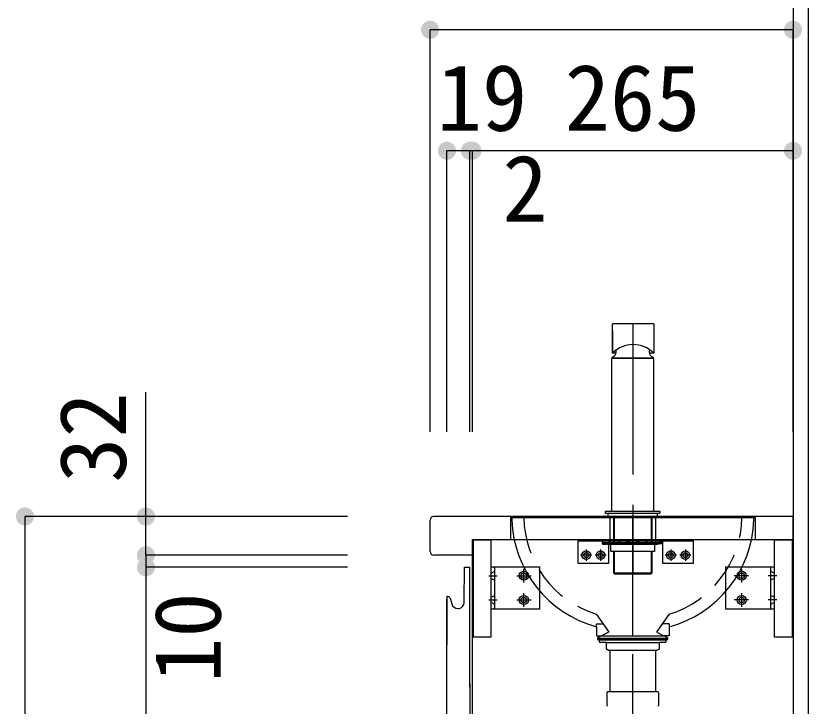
# Model space of a CAD drawing. Units: millimetres on the paper. Extents: x -205 to 195, y -144 to 136.
# Drawn here: x -9.64 to 16.56, y -17.36 to 5.47 of the extents above; entities that cross this region are included whole.
import ezdxf
from ezdxf.enums import TextEntityAlignment as Align

# ---------------------------------------------------------------- set-up
doc = ezdxf.new("R2010")
doc.units = ezdxf.units.MM
for name, pattern in [('CHAIN1', [8, 5, -1, 1, -1]), ('DASHED1', [1.8, 1.2, -0.6]), ('DASHED2', [3, 2, -1])]:
    doc.linetypes.add(name, pattern=pattern)
for name, color, linetype in [('0-0_①\u3000中', 7, 'Continuous'), ('0-1_①\u3000細', 4, 'Continuous'), ('0-2_①\u3000太', 6, 'Continuous')]:
    doc.layers.add(name, color=color, linetype=linetype)
doc.styles.add('ＭＳ ゴシック', font='')
doc.styles.get('ＭＳ ゴシック').set_extended_font_data('MS Gothic')

msp = doc.modelspace()

# ---------------------------------------------------------------- hatches: boundary and pattern name
at = {"layer": '0-1_①\u3000細'}
for points in [[(4.358, 5.004, 1), (3.758, 5.004, 1)], [(16.358, 5.004, 1), (15.758, 5.004, 1)], [(4.918, 1.004, 1), (4.318, 1.004, 1)], [(5.678, 1.004, 1), (5.078, 1.004, 1)], [(5.678, 1.004, 1), (5.078, 1.004, 1)], [(5.758, 1.004, 1), (5.158, 1.004, 1)], [(5.758, 1.004, 1), (5.158, 1.004, 1)], [(16.358, 1.004, 1), (15.758, 1.004, 1)], [(-9.036, -11.092, 1), (-9.636, -11.092, 1)], [(-5.036, -11.092, 1), (-5.636, -11.092, 1)], [(-5.036, -12.372, 1), (-5.636, -12.372, 1)], [(-5.036, -12.372, 1), (-5.636, -12.372, 1)], [(-5.036, -12.772, 1), (-5.636, -12.772, 1)], [(-5.036, -12.772, 1), (-5.636, -12.772, 1)]]:
    msp.add_hatch(color=132, dxfattribs=at).paths.add_polyline_path(points)

# ---------------------------------------------------------------- linework, layer by layer
at = {"layer": '0-0_①\u3000中'}
for p, q in [((4.058, -12.252), (4.058, -11.212)), ((16.058, -11.092), (4.178, -11.092)), ((5.458, -12.38), (5.458, -11.852)), ((5.458, -40.292), (5.458, -11.852)), ((5.458, -12.38), (5.458, -11.852)), ((5.458, -12.38), (5.458, -11.852)), ((5.458, -12.38), (5.458, -11.852)), ((5.458, -11.852), (5.458, -12.372)), ((6.078, -15.072), (6.078, -11.872)), ((16.038, -15.072), (16.038, -11.872)), ((5.458, -12.372), (4.178, -12.372)), ((5.19, -13.918), (5.194, -12.772)), ((5.194, -12.772), (5.36, -12.772)), ((5.378, -12.804), (5.36, -12.772)), ((5.378, -16.732), (5.378, -12.804)), ((4.618, -13.732), (4.651, -13.737)), ((4.618, -13.732), (4.618, -15.337)), ((4.618, -40.112), (4.618, -13.824)), ((5.478, -15.072), (6.078, -15.072)), ((15.438, -15.072), (16.038, -15.072)), ((5.378, -16.629), (5.378, -40.172))]:
    msp.add_line(p, q, dxfattribs=at)
for points in [[(5.458, -11.852), (16.058, -11.852), (16.058, -11.092)], [(5.458, -11.852), (16.058, -11.852), (16.058, -42.952), (5.658, -42.952)], [(6.078, -11.872), (5.478, -11.872), (5.478, -15.072)], [(16.038, -11.872), (15.438, -11.872), (15.438, -15.072)], [(4.728, -13.802), (4.732, -13.814), (4.735, -13.827), (4.777, -13.983)]]:
    msp.add_lwpolyline(points, dxfattribs=at)
for centre, radius, start, end in [((4.178, -11.212), 0.12, 90, 180), ((4.178, -12.252), 0.12, 180, 270), ((4.643, -13.825), 0.088, 15, 85), ((4.974, -13.931), 0.204, 195, 269.9599), ((4.974, -13.919), 0.216, 269.9599, 0.0122)]:
    msp.add_arc(centre, radius, start, end, dxfattribs=at)
at = {"layer": '0-1_①\u3000細'}
for p, q in [((16.058, 42.908), (16.058, -43.092)), ((16.558, 42.908), (16.558, -43.092)), ((4.058, -8.292), (4.058, 5.004)), ((16.058, 5.004), (4.058, 5.004)), ((16.058, -8.292), (16.058, 5.004)), ((4.618, -8.292), (4.618, 1.004)), ((7.278, 1.004), (4.618, 1.004)), ((5.378, -8.292), (5.378, 1.004)), ((7.951, 1.004), (5.378, 1.004)), ((5.378, -8.292), (5.378, 1.004)), ((5.458, -8.292), (5.458, 1.004)), ((5.458, -8.292), (5.458, 1.004)), ((16.058, 1.004), (5.458, 1.004)), ((16.058, -8.292), (16.058, 1.004)), ((-5.336, -12.372), (-5.336, -6.977)), ((1.329, -11.092), (-9.336, -11.092)), ((-9.336, -11.092), (-9.336, -43.092)), ((1.329, -11.092), (-5.336, -11.092)), ((9.958, -11.912), (8.958, -11.912)), ((12.758, -11.912), (11.758, -11.912)), ((1.329, -12.372), (-5.336, -12.372)), ((-5.336, -12.372), (-5.336, -16.594)), ((1.329, -12.372), (-5.336, -12.372)), ((1.329, -12.772), (-5.336, -12.772)), ((1.329, -12.772), (-5.336, -12.772)), ((-5.336, -12.772), (-5.336, -40.172)), ((6.078, -12.752), (7.678, -12.752)), ((6.078, -14.152), (6.078, -12.752)), ((6.198, -14.152), (6.198, -12.752)), ((7.678, -12.752), (7.678, -14.152)), ((13.838, -12.752), (15.438, -12.752)), ((13.838, -14.152), (13.838, -12.752)), ((15.318, -12.752), (15.318, -14.152)), ((15.438, -12.752), (15.438, -14.152)), ((7.678, -14.152), (6.078, -14.152)), ((15.438, -14.152), (13.838, -14.152))]:
    msp.add_line(p, q, dxfattribs=at)
at = {"layer": '0-1_①\u3000細', "linetype": 'CHAIN1'}
for p, q in [((9.218, -12.188), (9.218, -12.555)), ((9.698, -12.188), (9.698, -12.555)), ((12.018, -12.188), (12.018, -12.555)), ((12.498, -12.188), (12.498, -12.555)), ((9.402, -12.372), (9.034, -12.372)), ((9.882, -12.372), (9.514, -12.372)), ((12.202, -12.372), (11.834, -12.372)), ((12.682, -12.372), (12.314, -12.372)), ((7.158, -13.278), (7.158, -12.825)), ((14.358, -12.825), (14.358, -13.278)), ((5.998, -13.052), (6.278, -13.052)), ((6.931, -13.052), (7.401, -13.052)), ((14.585, -13.052), (14.115, -13.052)), ((15.518, -13.052), (15.238, -13.052)), ((5.998, -13.852), (6.278, -13.852)), ((6.931, -13.852), (7.401, -13.852)), ((7.158, -14.078), (7.158, -13.625)), ((14.585, -13.852), (14.115, -13.852)), ((14.358, -13.625), (14.358, -14.078)), ((15.518, -13.852), (15.238, -13.852))]:
    msp.add_line(p, q, dxfattribs=at)
at = {"layer": '0-1_①\u3000細', "linetype": 'DASHED2'}
for p, q in [((6.078, -12.962), (6.198, -12.902)), ((15.318, -12.902), (15.438, -12.962)), ((6.078, -13.142), (6.198, -13.202)), ((15.438, -13.142), (15.318, -13.201)), ((6.078, -13.762), (6.198, -13.702)), ((15.438, -13.762), (15.318, -13.702)), ((6.198, -14.002), (6.078, -13.942)), ((15.438, -13.942), (15.318, -14.002))]:
    msp.add_line(p, q, dxfattribs=at)
at = {"layer": '0-1_①\u3000細'}
for points in [[(8.958, -11.852), (9.958, -11.852), (9.958, -12.652), (8.958, -12.652)], [(11.758, -11.852), (12.758, -11.852), (12.758, -12.652), (11.758, -12.652)]]:
    msp.add_lwpolyline(points, close=True, dxfattribs=at)
for centre, radius in [((9.218, -12.372), 0.14), ((9.218, -12.372), 0.08), ((9.698, -12.372), 0.14), ((9.698, -12.372), 0.08), ((12.018, -12.372), 0.14), ((12.018, -12.372), 0.08), ((12.498, -12.372), 0.14), ((12.498, -12.372), 0.08), ((7.158, -13.052), 0.15), ((7.158, -13.052), 0.09), ((14.358, -13.052), 0.15), ((14.358, -13.052), 0.09), ((7.158, -13.852), 0.15), ((7.158, -13.852), 0.09), ((14.358, -13.852), 0.15), ((14.358, -13.852), 0.09)]:
    msp.add_circle(centre, radius, dxfattribs=at)
at = {"layer": '0-2_①\u3000太'}
for p, q in [((10.11, -4.708), (11.434, -4.708)), ((10.086, -5.692), (10.086, -4.732)), ((10.086, -4.956), (10.086, -5.672)), ((11.458, -4.732), (11.458, -5.692)), ((10.203, -5.692), (10.086, -5.692)), ((10.206, -5.664), (10.206, -5.59)), ((11.31, -5.664), (11.31, -5.571)), ((11.458, -5.692), (11.313, -5.692)), ((10.058, -5.88), (10.058, -10.912)), ((10.078, -5.86), (10.078, -5.837)), ((10.078, -5.86), (11.438, -5.86)), ((11.438, -5.86), (10.078, -5.86)), ((10.108, -5.812), (10.091, -5.818)), ((11.425, -5.818), (11.408, -5.812)), ((11.438, -5.837), (11.438, -5.86)), ((11.458, -10.912), (11.458, -5.88)), ((9.87, -10.912), (9.858, -10.924)), ((9.858, -10.98), (9.858, -10.924)), ((9.858, -10.98), (9.87, -10.992)), ((9.87, -10.912), (11.646, -10.912)), ((11.646, -10.992), (9.87, -10.992)), ((10.058, -10.912), (11.458, -10.912)), ((11.568, -10.992), (11.568, -11.092)), ((11.658, -10.924), (11.646, -10.912)), ((11.646, -10.992), (11.658, -10.98)), ((11.658, -10.924), (11.658, -10.98)), ((6.798, -11.124), (6.759, -11.163)), ((6.798, -11.124), (14.737, -11.124)), ((9.998, -11.092), (9.998, -11.94)), ((10.118, -11.092), (10.118, -11.94)), ((10.151, -11.94), (10.151, -11.092)), ((11.366, -11.092), (11.366, -11.94)), ((11.398, -11.94), (11.398, -11.092)), ((11.518, -11.94), (11.518, -11.092)), ((14.737, -11.124), (14.768, -11.155)), ((14.737, -11.124), (14.768, -11.155)), ((9.758, -11.892), (9.758, -11.952)), ((9.758, -11.892), (11.758, -11.892)), ((9.758, -11.952), (11.758, -11.952)), ((9.758, -12.012), (9.758, -11.972)), ((9.858, -11.972), (9.758, -11.972)), ((9.758, -12.012), (9.858, -12.012)), ((9.968, -11.972), (10.108, -11.972)), ((9.968, -12.012), (10.108, -12.012)), ((11.478, -12.012), (10.038, -12.012)), ((10.038, -12.252), (10.038, -12.012)), ((10.108, -12.012), (11.408, -12.012)), ((10.118, -11.952), (11.644, -11.952)), ((10.211, -11.972), (10.181, -11.972)), ((10.181, -12.012), (10.211, -12.012)), ((10.459, -11.972), (10.407, -11.972)), ((10.407, -12.012), (10.459, -12.012)), ((10.728, -12.012), (10.758, -12.012)), ((10.758, -12.012), (10.788, -12.012)), ((11.109, -11.972), (11.057, -11.972)), ((11.057, -12.012), (11.109, -12.012)), ((11.335, -11.972), (11.305, -11.972)), ((11.305, -12.012), (11.335, -12.012)), ((11.408, -11.972), (11.548, -11.972)), ((11.408, -12.012), (11.548, -12.012)), ((11.478, -12.012), (11.478, -12.252)), ((11.758, -11.952), (11.644, -11.952)), ((11.758, -11.992), (11.652, -11.992)), ((11.758, -11.952), (11.758, -11.892)), ((11.758, -11.992), (11.758, -11.952)), ((11.478, -12.252), (10.038, -12.252)), ((10.118, -12.252), (10.118, -12.952)), ((11.366, -12.252), (11.366, -12.984)), ((11.398, -12.952), (11.398, -12.252)), ((10.151, -12.984), (10.118, -12.952)), ((10.118, -12.952), (11.398, -12.952)), ((10.158, -12.992), (10.214, -12.992)), ((10.214, -12.992), (11.358, -12.992)), ((11.366, -12.984), (11.358, -12.992)), ((11.398, -12.952), (11.366, -12.984)), ((10.324, -13.783), (10.324, -13.783)), ((9.558, -14.74), (9.558, -15.044)), ((11.958, -14.743), (11.958, -15.044)), ((9.558, -15.044), (11.784, -15.044)), ((9.716, -15.044), (9.598, -15.115)), ((9.598, -15.115), (10.758, -15.115)), ((9.658, -15.235), (9.658, -15.175)), ((9.658, -15.175), (10.758, -15.175)), ((9.678, -15.155), (10.758, -15.155)), ((9.678, -15.175), (9.678, -15.155)), ((10.758, -15.175), (9.678, -15.175)), ((10.758, -15.115), (11.918, -15.115)), ((10.758, -15.155), (11.918, -15.155)), ((10.758, -15.175), (11.858, -15.175)), ((11.958, -15.044), (11.784, -15.044)), ((11.918, -15.115), (11.8, -15.044)), ((11.858, -15.175), (11.858, -15.235)), ((11.918, -15.155), (11.918, -15.115)), ((9.888, -15.255), (9.678, -15.255)), ((9.888, -15.48), (9.888, -15.255)), ((9.888, -15.255), (10.225, -15.255)), ((10.225, -15.255), (10.424, -15.255)), ((10.424, -15.255), (10.758, -15.255)), ((11.291, -15.255), (11.628, -15.255)), ((9.948, -15.515), (9.888, -15.48)), ((9.948, -15.515), (9.993, -15.515)), ((9.993, -15.515), (10.12, -15.515)), ((9.998, -15.515), (9.998, -16.765)), ((10.758, -15.515), (10.886, -15.515)), ((10.886, -15.515), (11.396, -15.515)), ((11.401, -15.515), (11.529, -15.515)), ((11.518, -16.765), (11.518, -15.515)), ((11.523, -15.515), (11.568, -15.515)), ((9.898, -16.919), (9.898, -17.332)), ((9.927, -16.885), (11.589, -16.885)), ((9.998, -16.765), (9.998, -16.885)), ((11.518, -16.885), (11.518, -16.765)), ((11.618, -17.332), (11.618, -16.919))]:
    msp.add_line(p, q, dxfattribs=at)
at = {"layer": '0-2_①\u3000太', "linetype": 'CHAIN1'}
for p, q in [((10.758, -4.708), (10.758, -11.092)), ((10.758, -15.044), (10.758, -11.092)), ((10.758, -11.092), (10.758, -12.992)), ((10.758, -20.641), (10.758, -15.044))]:
    msp.add_line(p, q, dxfattribs=at)
at = {"layer": '0-2_①\u3000太', "linetype": 'DASHED2'}
for p, q in [((6.719, -11.124), (6.719, -11.852)), ((6.798, -11.124), (6.719, -11.124)), ((14.737, -11.124), (14.808, -11.124)), ((14.808, -11.124), (14.808, -11.852))]:
    msp.add_line(p, q, dxfattribs=at)
at = {"layer": '0-2_①\u3000太', "linetype": 'DASHED1'}
for p, q in [((11.947, -14.339), (11.558, -14.895)), ((9.558, -14.644), (9.782, -14.644)), ((9.558, -14.745), (9.558, -14.644)), ((11.958, -14.644), (11.734, -14.644)), ((11.958, -14.644), (11.958, -14.743)), ((9.958, -14.913), (9.733, -15.044)), ((11.558, -14.895), (11.558, -14.913)), ((11.558, -14.913), (11.784, -15.044))]:
    msp.add_line(p, q, dxfattribs=at)
at = {"layer": '0-2_①\u3000太'}
for points in [[(11.568, -11.092), (9.948, -11.092), (9.948, -10.992)], [(9.758, -11.972), (9.758, -11.952), (10.118, -11.952)], [(10.788, -11.972), (10.758, -11.972), (10.728, -11.972)], [(10.158, -12.992), (10.151, -12.984), (10.151, -12.252)], [(9.598, -15.115), (9.598, -15.155), (10.758, -15.155)], [(10.758, -15.155), (11.838, -15.155), (11.838, -15.175), (10.758, -15.175)], [(10.758, -15.255), (11.092, -15.255), (11.291, -15.255)], [(11.838, -15.255), (11.628, -15.255), (11.628, -15.48), (11.568, -15.515)], [(10.12, -15.515), (10.63, -15.515), (10.758, -15.515)]]:
    msp.add_lwpolyline(points, dxfattribs=at)
at = {"layer": '0-2_①\u3000太', "linetype": 'DASHED1'}
msp.add_lwpolyline([(9.566, -14.335), (9.958, -14.895), (9.958, -14.913)], dxfattribs=at)
at = {"layer": '0-2_①\u3000太'}
for centre, radius, start, end in [((10.11, -4.732), 0.024, 90, 180), ((11.434, -4.732), 0.024, 0, 90), ((10.772, -6.382), 0.973, 45.1907, 134.8093), ((10.046, -5.664), 0.16, 292.9088, 360), ((11.47, -5.664), 0.16, 180, 247.0912), ((10.078, -5.88), 0.02, 90, 180), ((10.098, -5.837), 0.02, 111.7871, 180), ((11.418, -5.837), 0.02, 0, 68.2129), ((11.438, -5.88), 0.02, 0, 90), ((10.558, -11.074), 3.8, 181.3422, 181.9564), ((10.558, -11.074), 3.8, 181.9564, 254.7482), ((10.961, -11.068), 3.808, 285.1804, 357.954), ((10.961, -11.068), 3.808, 357.954, 358.6923), ((9.858, -11.892), 0.08, 270, 285.2048), ((9.858, -11.892), 0.12, 270, 285.2048), ((9.91, -12.085), 0.12, 76.1268, 105.2048), ((9.91, -12.085), 0.08, 76.1268, 105.2048), ((9.968, -11.852), 0.16, 256.1268, 270), ((9.968, -11.852), 0.12, 256.1268, 270), ((10.108, -11.953), 0.0187, 270, 327.398), ((10.108, -11.953), 0.0587, 270, 297.5753), ((10.145, -11.976), 0.0247, 32.0943, 147.398), ((10.144, -12.023), 0.02, 62.3001, 117.5753), ((10.181, -11.954), 0.058, 242.3001, 270), ((10.181, -11.954), 0.018, 212.0943, 270), ((10.211, -11.923), 0.0492, 270, 292.9914), ((10.211, -11.923), 0.0892, 270, 292.9914), ((10.309, -12.154), 0.203, 67.0086, 112.9914), ((10.309, -12.154), 0.163, 67.0086, 112.9914), ((10.407, -11.923), 0.0892, 247.0086, 270), ((10.407, -11.923), 0.0492, 247.0086, 270), ((10.459, -11.905), 0.0672, 270, 286.936), ((10.459, -11.905), 0.107, 270, 286.936), ((10.594, -12.346), 0.394, 73.064, 106.936), ((10.594, -12.346), 0.354, 73.064, 106.936), ((10.728, -11.905), 0.107, 253.064, 270), ((10.728, -11.905), 0.0672, 253.064, 270), ((10.788, -11.905), 0.0672, 270, 286.936), ((10.788, -11.905), 0.107, 270, 286.936), ((10.922, -12.346), 0.394, 73.064, 106.936), ((10.922, -12.346), 0.354, 73.064, 106.936), ((11.057, -11.905), 0.107, 253.064, 270), ((11.057, -11.905), 0.0672, 253.064, 270), ((11.109, -11.923), 0.0492, 270, 292.9914), ((11.109, -11.923), 0.0892, 270, 292.9914), ((11.207, -12.154), 0.203, 67.0086, 112.9914), ((11.207, -12.154), 0.163, 67.0086, 112.9914), ((11.305, -11.923), 0.0892, 247.0086, 270), ((11.305, -11.923), 0.0492, 247.0086, 270), ((11.335, -11.954), 0.018, 270, 327.9057), ((11.335, -11.954), 0.058, 270, 297.6999), ((11.372, -11.976), 0.0247, 32.602, 147.9057), ((11.372, -12.023), 0.02, 62.4247, 117.6999), ((11.408, -11.953), 0.0587, 242.4247, 270), ((11.408, -11.953), 0.0187, 212.602, 270), ((11.548, -11.852), 0.12, 270, 293.5565), ((11.548, -11.852), 0.16, 270, 291.7868), ((11.644, -12.072), 0.12, 90, 113.5565), ((11.652, -12.112), 0.12, 90, 111.7868), ((9.678, -15.235), 0.02, 180, 270), ((11.838, -15.235), 0.02, 270, 360), ((10.168, -17.125), 0.34, 135.0991, 142.572), ((11.348, -17.125), 0.34, 37.428, 44.9009), ((10.168, -17.125), 0.34, 217.428, 224.9009), ((11.348, -17.125), 0.34, 315.0991, 322.572)]:
    msp.add_arc(centre, radius, start, end, dxfattribs=at)
at = {"layer": '0-2_①\u3000太', "linetype": 'DASHED1'}
for centre, radius, start, end in [((10.558, -11.074), 3.4, 180.838, 252.6724), ((10.961, -11.068), 3.408, 287.1919, 359.0591), ((9.533, -14.358), 0.04, 35, 72.6724), ((11.98, -14.362), 0.04, 107.1919, 145)]:
    msp.add_arc(centre, radius, start, end, dxfattribs=at)

# ---------------------------------------------------------------- texts
at = {"layer": '0-1_①\u3000細', "style": 'ＭＳ ゴシック'}
for s, p in [('19', (4.278, 1.004)), ('265', (8.508, 1.004)), ('2', (6.451, -1.996))]:
    msp.add_text(s, height=2.199, dxfattribs=at).set_placement(p, align=Align.BOTTOM_LEFT)
for s, p in [('32', (-5.336, -9.977)), ('10', (-2.203, -16.594))]:
    msp.add_text(s, height=2.199, rotation=90, dxfattribs=at).set_placement(p, align=Align.BOTTOM_LEFT)

doc.saveas('drawing.dxf')
